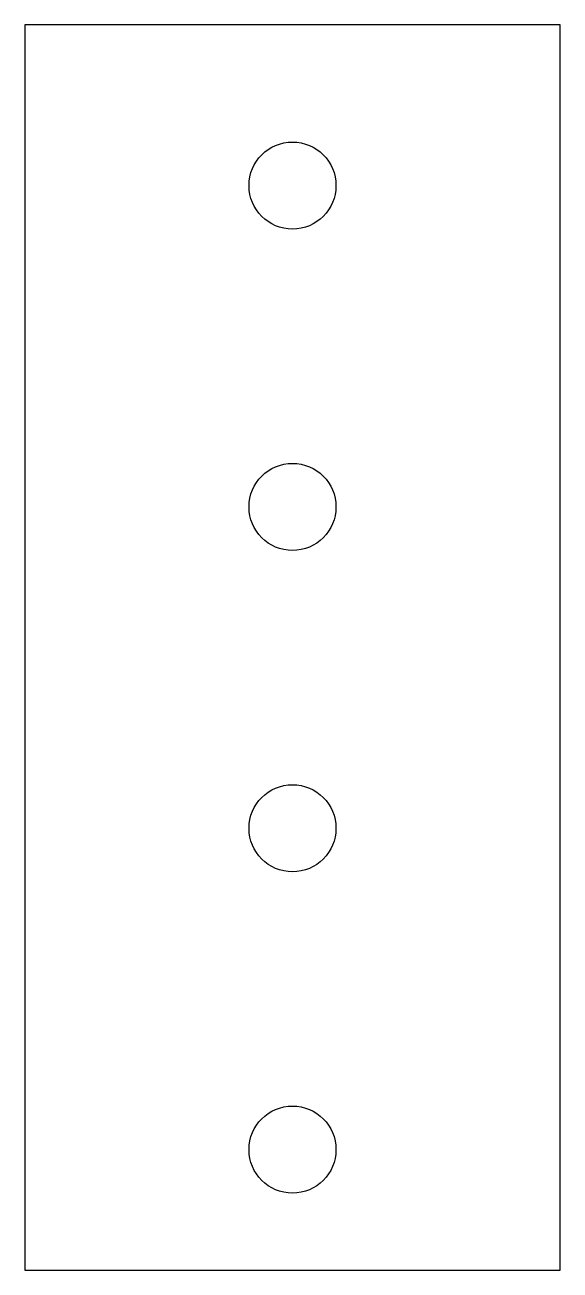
# Model space of a CAD drawing. Header units: inches. Extents: x -2.5 to 2.5, y -5.8 to 5.8.
import ezdxf

# ---------------------------------------------------------------- set-up
doc = ezdxf.new("R2010")
doc.units = ezdxf.units.IN
doc.header["$MEASUREMENT"] = 0

msp = doc.modelspace()

# ---------------------------------------------------------------- linework, layer by layer
at = {"color": 7, "linetype": 'Continuous', "lineweight": 25}
for p, q in [((2.5, 5.8125), (-2.5, 5.8125)), ((-2.5, 5.8125), (-2.5, -5.8125)), ((2.5, -5.8125), (2.5, 5.8125)), ((-2.5, -5.8125), (2.5, -5.8125))]:
    msp.add_line(p, q, dxfattribs=at)
for centre in [(0, 4.3125), (0, 1.3125), (0, -1.6875), (0, -4.6875)]:
    msp.add_circle(centre, 0.4063, dxfattribs=at)

doc.saveas('drawing.dxf')
